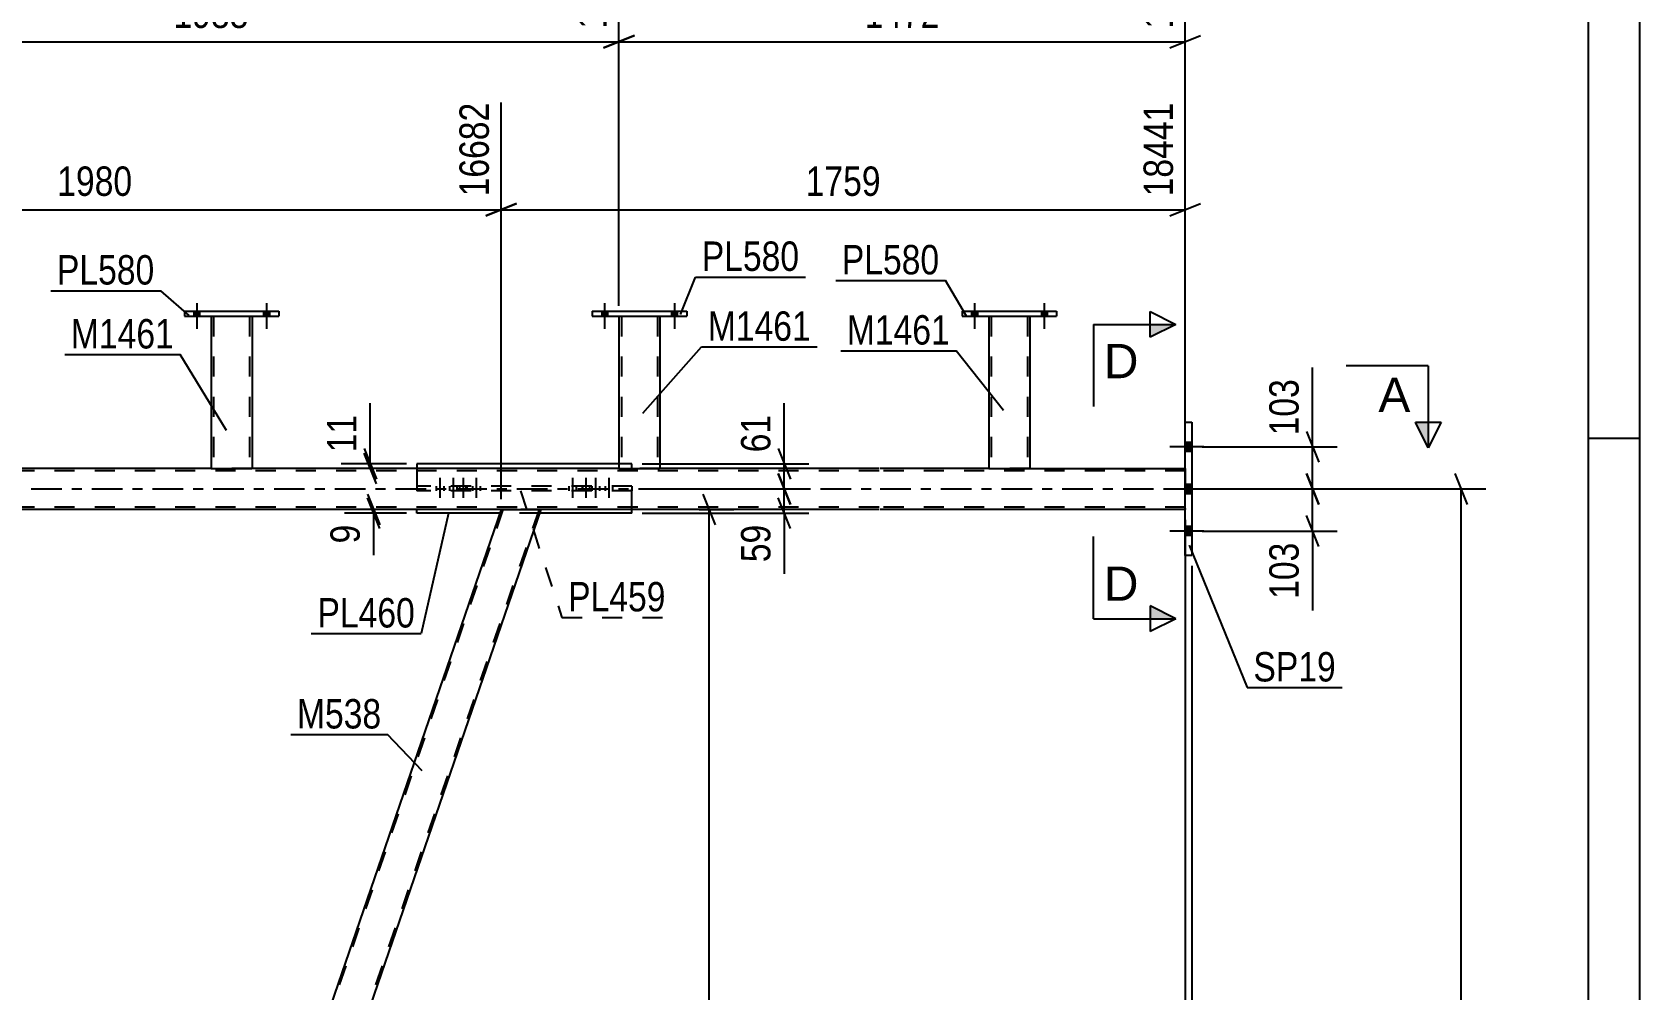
# Model space of a CAD drawing. Header units: millimetres. Extents: x 0 to 841, y 0 to 594.
# Drawn here: x 684.3 to 841, y 393.3 to 486.6 of the extents above; entities that cross this region are included whole.
import ezdxf

# ---------------------------------------------------------------- set-up
doc = ezdxf.new("R2010")
doc.units = ezdxf.units.MM
doc.linetypes.add('DXK_LINE_DOT2', pattern=[3.9198, 1.9599, -1.9599])
doc.linetypes.add('DXK_LINE_DOT3', pattern=[5.9187, 2.979, -0.9799, 0.9799, -0.9799])
doc.styles.add('Arial', font='arial.ttf', dxfattribs={"height": 0.2})
doc.styles.add('Arial Narrow', font='ARIALN.TTF', dxfattribs={"height": 0.2})

# ---------------------------------------------------------------- blocks, each defined once
blk = doc.blocks.new('Unknown-570349097-1114 - 28277')
at = {"color": 5, "linetype": 'Continuous'}
for p, q in [((841, 0), (841, 594)), ((836, 5), (836, 589)), ((841, 447), (836, 447))]:
    blk.add_line(p, q, dxfattribs=at)
blk = doc.blocks.new('Part-570349097-5570 - 5549')
at = {"color": 2, "linetype": 'Continuous'}
for p, q in [((721.81, 444.52), (721.81, 444.08)), ((741.51, 444.52), (721.81, 444.52)), ((721.81, 439.72), (721.81, 440.08)), ((729.91, 439.72), (721.81, 439.72)), ((742.78, 439.72), (733.78, 439.72)), ((742.78, 439.72), (742.78, 440.08))]:
    blk.add_line(p, q, dxfattribs=at)
at = {"color": 7, "linetype": 'DXK_LINE_DOT2'}
for p, q in [((721.81, 444.08), (721.81, 440.08)), ((742.78, 444.52), (741.51, 444.52)), ((742.78, 440.08), (742.78, 444.52)), ((733.78, 439.72), (729.91, 439.72))]:
    blk.add_line(p, q, dxfattribs=at)
blk = doc.blocks.new('Part-570349097-5648 - 5549')
at = {"color": 7, "linetype": 'DXK_LINE_DOT2'}
for p, q in [((766.86, 443.84), (62.76, 443.84)), ((705.76, 444.08), (701.76, 444.08)), ((745.51, 444.08), (741.51, 444.08)), ((796.7, 443.84), (766.96, 443.84)), ((781.56, 444.08), (777.56, 444.08)), ((796.7, 444.08), (796.7, 440.08)), ((766.86, 440.32), (62.76, 440.32)), ((796.7, 440.32), (766.96, 440.32)), ((766.86, 440.08), (560.82, 440.08)), ((733.9, 440.08), (730.03, 440.08)), ((796.7, 440.08), (766.96, 440.08))]:
    blk.add_line(p, q, dxfattribs=at)
at = {"color": 2, "linetype": 'Continuous'}
for p, q in [((701.76, 444.08), (666.01, 444.08)), ((741.51, 444.08), (705.76, 444.08)), ((766.86, 444.08), (745.51, 444.08)), ((777.56, 444.08), (766.96, 444.08)), ((781.56, 444.08), (796.7, 444.08)), ((730.03, 440.08), (650.83, 440.08)), ((766.86, 440.08), (733.9, 440.08)), ((796.7, 440.08), (766.96, 440.08))]:
    blk.add_line(p, q, dxfattribs=at)
at = {"color": 7, "linetype": 'DXK_LINE_DOT3'}
for p, q in [((62.76, 442.08), (766.86, 442.08)), ((766.96, 442.08), (796.7, 442.08))]:
    blk.add_line(p, q, dxfattribs=at)
blk = doc.blocks.new('Part-570349097-5610 - 5549')
at = {"color": 2, "linetype": 'Continuous'}
for p, q in [((699.16, 459.39), (699.16, 458.91)), ((699.16, 459.39), (708.36, 459.39)), ((708.36, 459.39), (708.36, 458.91)), ((699.16, 458.91), (708.36, 458.91))]:
    blk.add_line(p, q, dxfattribs=at)
blk = doc.blocks.new('Part-570349097-5633 - 5549')
at = {"color": 2, "linetype": 'Continuous'}
for p, q in [((796.7, 435.58), (796.7, 448.58)), ((796.7, 448.58), (797.34, 448.58)), ((797.34, 448.58), (797.34, 435.58)), ((797.34, 435.58), (796.7, 435.58))]:
    blk.add_line(p, q, dxfattribs=at)
blk = doc.blocks.new('Part-570349097-5616 - 5549')
at = {"color": 2, "linetype": 'Continuous'}
for p, q in [((774.96, 459.39), (774.96, 458.91)), ((774.96, 459.39), (784.16, 459.39)), ((784.16, 459.39), (784.16, 458.91)), ((774.96, 458.91), (784.16, 458.91))]:
    blk.add_line(p, q, dxfattribs=at)
blk = doc.blocks.new('Part-570349097-5653 - 5549')
at = {"color": 7, "linetype": 'DXK_LINE_DOT2'}
for p, q in [((730.2, 440.08), (688.23, 318.12)), ((733.73, 440.08), (691.76, 318.12)), ((689.18, 321.39), (688.06, 318.12)), ((691.93, 318.12), (688.06, 318.12))]:
    blk.add_line(p, q, dxfattribs=at)
at = {"color": 2, "linetype": 'Continuous'}
for p, q in [((730.03, 440.08), (689.18, 321.39)), ((733.9, 440.08), (691.93, 318.12)), ((730.03, 440.08), (733.56, 440.08)), ((733.56, 440.08), (733.9, 440.08))]:
    blk.add_line(p, q, dxfattribs=at)
blk = doc.blocks.new('Part-570349097-5658 - 5549')
at = {"color": 2, "linetype": 'Continuous'}
for p, q in [((649.29, 440.08), (647.92, 436.07)), ((650.83, 440.08), (649.29, 440.08)), ((689.18, 321.39), (650.83, 440.08)), ((686.04, 318.12), (647.92, 436.07)), ((689.18, 321.39), (688.92, 320.64)), ((688.92, 320.64), (688.06, 318.12))]:
    blk.add_line(p, q, dxfattribs=at)
at = {"color": 7, "linetype": 'DXK_LINE_DOT2'}
for p, q in [((689.05, 321.01), (650.57, 440.08)), ((686.29, 318.12), (648.05, 436.45)), ((689.16, 321.33), (688.92, 320.64)), ((688.06, 318.12), (686.04, 318.12))]:
    blk.add_line(p, q, dxfattribs=at)
blk = doc.blocks.new('Bolt-570349097-6014 - 5549')
at = {"linetype": 'Continuous'}
for points in [[(700.08, 458.91), (700.64, 458.91), (700.64, 459.39), (700.08, 459.39)], [(700.08, 458.91), (700.64, 458.91), (700.64, 459.39), (700.08, 459.39)], [(706.88, 458.91), (707.44, 458.91), (707.44, 459.39), (706.88, 459.39)], [(706.88, 458.91), (707.44, 458.91), (707.44, 459.39), (706.88, 459.39)]]:
    blk.add_hatch(color=1, dxfattribs=at).paths.add_polyline_path(points)
at = {"color": 1, "linetype": 'Continuous'}
for p, q in [((700.08, 459.39), (700.08, 458.91)), ((700.08, 459.39), (700.08, 458.91)), ((700.36, 460.19), (700.36, 457.67)), ((700.36, 460.19), (700.36, 457.67)), ((700.64, 459.39), (700.64, 458.91)), ((700.64, 459.39), (700.64, 458.91)), ((706.88, 459.39), (706.88, 458.91)), ((706.88, 459.39), (706.88, 458.91)), ((707.16, 460.19), (707.16, 457.67)), ((707.16, 460.19), (707.16, 457.67)), ((707.44, 459.39), (707.44, 458.91)), ((707.44, 459.39), (707.44, 458.91))]:
    blk.add_line(p, q, dxfattribs=at)
blk = doc.blocks.new('Part-570349097-5874 - 5549')
at = {"color": 2, "linetype": 'Continuous'}
for p, q in [((741.51, 458.91), (741.51, 444.08)), ((745.51, 458.91), (745.51, 444.08)), ((741.51, 444.08), (745.47, 444.08)), ((745.51, 444.08), (745.47, 444.08))]:
    blk.add_line(p, q, dxfattribs=at)
at = {"color": 7, "linetype": 'DXK_LINE_DOT2'}
for p, q in [((741.51, 458.91), (745.51, 458.91)), ((741.75, 458.91), (741.75, 444.08)), ((745.27, 458.91), (745.27, 444.08)), ((745.25, 444.08), (745.27, 444.08))]:
    blk.add_line(p, q, dxfattribs=at)
blk = doc.blocks.new('Part-570349097-5879 - 5549')
at = {"color": 2, "linetype": 'Continuous'}
for p, q in [((738.91, 459.39), (738.91, 458.91)), ((738.91, 459.39), (748.11, 459.39)), ((748.11, 459.39), (748.11, 458.91)), ((738.91, 458.91), (748.11, 458.91))]:
    blk.add_line(p, q, dxfattribs=at)
blk = doc.blocks.new('Part-570349097-5932 - 5549')
at = {"color": 7, "linetype": 'DXK_LINE_DOT2'}
for p, q in [((742.78, 442.36), (721.81, 442.36)), ((721.81, 442.36), (721.81, 441.88)), ((742.78, 441.88), (721.81, 441.88)), ((726.6, 442.36), (726.6, 441.88)), ((737.99, 441.88), (737.99, 442.36)), ((742.78, 442.36), (742.78, 441.88))]:
    blk.add_line(p, q, dxfattribs=at)
blk = doc.blocks.new('Bolt-570349097-5974 - 5549')
at = {"linetype": 'Continuous'}
for points in [[(796.7, 446.62), (796.7, 445.74), (797.34, 445.74), (797.34, 446.62)], [(796.7, 446.62), (796.7, 445.74), (797.34, 445.74), (797.34, 446.62)], [(796.7, 446.62), (796.7, 445.74), (797.34, 445.74), (797.34, 446.62)], [(796.7, 442.5), (796.7, 441.62), (797.34, 441.62), (797.34, 442.5)], [(796.7, 442.5), (796.7, 441.62), (797.34, 441.62), (797.34, 442.5)], [(796.7, 438.42), (796.7, 437.54), (797.34, 437.54), (797.34, 438.42)], [(796.7, 438.42), (796.7, 437.54), (797.34, 437.54), (797.34, 438.42)], [(796.7, 438.42), (796.7, 437.54), (797.34, 437.54), (797.34, 438.42)]]:
    blk.add_hatch(color=1, dxfattribs=at).paths.add_polyline_path(points)
at = {"color": 1, "linetype": 'Continuous'}
for p, q in [((797.34, 446.62), (796.7, 446.62)), ((797.34, 446.62), (796.7, 446.62)), ((797.34, 446.62), (796.7, 446.62)), ((798.5, 446.18), (795.18, 446.18)), ((798.5, 446.18), (795.18, 446.18)), ((798.5, 446.18), (795.18, 446.18)), ((797.34, 445.74), (796.7, 445.74)), ((797.34, 445.74), (796.7, 445.74)), ((797.34, 445.74), (796.7, 445.74)), ((798.5, 442.06), (795.18, 442.06)), ((798.5, 442.06), (795.18, 442.06)), ((797.34, 442.5), (796.7, 442.5)), ((797.34, 442.5), (796.7, 442.5)), ((797.34, 441.62), (796.7, 441.62)), ((797.34, 441.62), (796.7, 441.62)), ((798.5, 437.98), (795.18, 437.98)), ((798.5, 437.98), (795.18, 437.98)), ((798.5, 437.98), (795.18, 437.98)), ((797.34, 438.42), (796.7, 438.42)), ((797.34, 438.42), (796.7, 438.42)), ((797.34, 438.42), (796.7, 438.42)), ((797.34, 437.54), (796.7, 437.54)), ((797.34, 437.54), (796.7, 437.54)), ((797.34, 437.54), (796.7, 437.54))]:
    blk.add_line(p, q, dxfattribs=at)
blk = doc.blocks.new('Bolt-570349097-6000 - 5549')
at = {"linetype": 'Continuous'}
for points in [[(775.88, 458.91), (776.44, 458.91), (776.44, 459.39), (775.88, 459.39)], [(775.88, 458.91), (776.44, 458.91), (776.44, 459.39), (775.88, 459.39)], [(782.68, 458.91), (783.24, 458.91), (783.24, 459.39), (782.68, 459.39)], [(782.68, 458.91), (783.24, 458.91), (783.24, 459.39), (782.68, 459.39)]]:
    blk.add_hatch(color=1, dxfattribs=at).paths.add_polyline_path(points)
at = {"color": 1, "linetype": 'Continuous'}
for p, q in [((775.88, 459.39), (775.88, 458.91)), ((775.88, 459.39), (775.88, 458.91)), ((776.16, 460.19), (776.16, 457.67)), ((776.16, 460.19), (776.16, 457.67)), ((776.44, 459.39), (776.44, 458.91)), ((776.44, 459.39), (776.44, 458.91)), ((782.68, 459.39), (782.68, 458.91)), ((782.68, 459.39), (782.68, 458.91)), ((782.96, 460.19), (782.96, 457.67)), ((782.96, 460.19), (782.96, 457.67)), ((783.24, 459.39), (783.24, 458.91)), ((783.24, 459.39), (783.24, 458.91))]:
    blk.add_line(p, q, dxfattribs=at)
blk = doc.blocks.new('Bolt-570349097-6001 - 5549')
at = {"linetype": 'Continuous'}
for points in [[(739.83, 458.91), (740.39, 458.91), (740.39, 459.39), (739.83, 459.39)], [(739.83, 458.91), (740.39, 458.91), (740.39, 459.39), (739.83, 459.39)], [(746.63, 458.91), (747.19, 458.91), (747.19, 459.39), (746.63, 459.39)], [(746.63, 458.91), (747.19, 458.91), (747.19, 459.39), (746.63, 459.39)]]:
    blk.add_hatch(color=1, dxfattribs=at).paths.add_polyline_path(points)
at = {"color": 1, "linetype": 'Continuous'}
for p, q in [((739.83, 459.39), (739.83, 458.91)), ((739.83, 459.39), (739.83, 458.91)), ((740.11, 460.19), (740.11, 457.67)), ((740.11, 460.19), (740.11, 457.67)), ((740.39, 459.39), (740.39, 458.91)), ((740.39, 459.39), (740.39, 458.91)), ((746.63, 459.39), (746.63, 458.91)), ((746.63, 459.39), (746.63, 458.91)), ((746.91, 460.19), (746.91, 457.67)), ((746.91, 460.19), (746.91, 457.67)), ((747.19, 459.39), (747.19, 458.91)), ((747.19, 459.39), (747.19, 458.91))]:
    blk.add_line(p, q, dxfattribs=at)
blk = doc.blocks.new('Bolt-570349097-6002 - 5549')
at = {"color": 1, "linetype": 'DXK_LINE_DOT2'}
for p, q in [((736.63, 442.36), (736.63, 441.88)), ((736.99, 443.16), (736.99, 440.16)), ((737.35, 442.36), (737.35, 441.88)), ((737.91, 442.36), (737.91, 441.88)), ((738.27, 443.16), (738.27, 440.16)), ((738.63, 442.36), (738.63, 441.88)), ((738.88, 442.36), (738.88, 441.88)), ((739.24, 443.16), (739.24, 440.16)), ((739.6, 442.36), (739.6, 441.88)), ((740.16, 442.36), (740.16, 441.88)), ((740.52, 443.16), (740.52, 440.16)), ((740.88, 442.36), (740.88, 441.88))]:
    blk.add_line(p, q, dxfattribs=at)
blk = doc.blocks.new('Bolt-570349097-6013 - 5549')
at = {"color": 1, "linetype": 'DXK_LINE_DOT2'}
for p, q in [((723.71, 442.36), (723.71, 441.88)), ((724.07, 443.16), (724.07, 440.16)), ((724.43, 442.36), (724.43, 441.88)), ((724.99, 442.36), (724.99, 441.88)), ((725.35, 443.16), (725.35, 440.16)), ((725.71, 442.36), (725.71, 441.88)), ((725.97, 442.36), (725.97, 441.88)), ((726.33, 443.16), (726.33, 440.16)), ((726.69, 442.36), (726.69, 441.88)), ((727.25, 442.36), (727.25, 441.88)), ((727.61, 443.16), (727.61, 440.16)), ((727.97, 442.36), (727.97, 441.88))]:
    blk.add_line(p, q, dxfattribs=at)
blk = doc.blocks.new('Part-570349097-6079 - 5549')
at = {"color": 2, "linetype": 'Continuous'}
for p, q in [((701.76, 458.91), (701.76, 444.08)), ((705.76, 458.91), (705.76, 444.08)), ((701.76, 444.08), (705.72, 444.08)), ((705.76, 444.08), (705.72, 444.08))]:
    blk.add_line(p, q, dxfattribs=at)
at = {"color": 7, "linetype": 'DXK_LINE_DOT2'}
for p, q in [((701.76, 458.91), (705.76, 458.91)), ((702, 458.91), (702, 444.08)), ((705.52, 458.91), (705.52, 444.08)), ((705.5, 444.08), (705.52, 444.08))]:
    blk.add_line(p, q, dxfattribs=at)
blk = doc.blocks.new('Part-570349097-6084 - 5549')
at = {"color": 2, "linetype": 'Continuous'}
for p, q in [((777.56, 458.91), (777.56, 444.08)), ((781.56, 458.91), (781.56, 444.08)), ((777.56, 444.08), (781.52, 444.08)), ((781.56, 444.08), (781.52, 444.08))]:
    blk.add_line(p, q, dxfattribs=at)
at = {"color": 7, "linetype": 'DXK_LINE_DOT2'}
for p, q in [((777.56, 458.91), (781.56, 458.91)), ((777.8, 458.91), (777.8, 444.08)), ((781.32, 458.91), (781.32, 444.08)), ((781.3, 444.08), (781.32, 444.08))]:
    blk.add_line(p, q, dxfattribs=at)
blk = doc.blocks.new('StraightDimension-570349097-6572 - 5549')
at = {"color": 7, "linetype": 'Continuous'}
for p, q in [((650.83, 441.08), (650.83, 484.23)), ((730.03, 441.08), (730.03, 479.73)), ((652.33, 469.89), (649.33, 468.69)), ((650.83, 469.29), (730.03, 469.29)), ((728.53, 468.69), (731.53, 469.89))]:
    blk.add_line(p, q, dxfattribs=at)
at = {"color": 0, "linetype": 'Continuous'}
blk.add_wipeout([(729.43, 480.33), (725.23, 480.33), (725.23, 469.99), (729.43, 469.99)], dxfattribs=at)
at = {"color": 0}
blk.add_wipeout([(694.68, 470.04), (694.68, 474.24), (686.17, 474.24), (686.17, 470.04)], dxfattribs=at)
at = {"color": 3, "linetype": 'Continuous', "style": 'Arial Narrow'}
blk.add_text('16682', height=2.863, rotation=90.0002, dxfattribs=at).set_placement((728.83, 470.59))
at = {"color": 3, "style": 'Arial Narrow'}
blk.add_text('1980', height=2.863, dxfattribs=at).set_placement((686.77, 470.64))
blk = doc.blocks.new('StraightDimension-570349097-7998 - 5549')
at = {"color": 7, "linetype": 'Continuous'}
for p, q in [((824.2, 440.58), (823, 443.58)), ((797.7, 442.08), (826, 442.08)), ((823.6, 315.49), (823.6, 442.08)), ((823, 316.99), (824.2, 313.99)), ((758.06, 315.49), (826, 315.49))]:
    blk.add_line(p, q, dxfattribs=at)
at = {"color": 0}
blk.add_wipeout([(822.85, 383.04), (818.65, 383.04), (818.65, 374.53), (822.85, 374.53)], dxfattribs=at)
at = {"color": 3, "style": 'Arial Narrow'}
blk.add_text('3165', height=2.863, rotation=90.0002, dxfattribs=at).set_placement((822.25, 375.13))
blk = doc.blocks.new('StraightDimension-570349097-7982 - 5549')
at = {"color": 7, "linetype": 'Continuous'}
for p, q in [((750.91, 438.58), (749.71, 441.58)), ((749.34, 440.08), (752.71, 440.08)), ((750.31, 318.13), (750.31, 440.08)), ((749.71, 319.63), (750.91, 316.63)), ((739.66, 318.13), (752.71, 318.13))]:
    blk.add_line(p, q, dxfattribs=at)
at = {"color": 0}
blk.add_wipeout([(749.56, 383.36), (745.36, 383.36), (745.36, 374.85), (749.56, 374.85)], dxfattribs=at)
at = {"color": 3, "style": 'Arial Narrow'}
blk.add_text('3049', height=2.863, rotation=90.0002, dxfattribs=at).set_placement((748.96, 375.45))
blk = doc.blocks.new('StraightDimension-570349097-8059 - 5549')
at = {"color": 7, "linetype": 'Continuous'}
for p, q in [((808.5, 447.68), (809.7, 444.68)), ((798.34, 446.18), (811.5, 446.18)), ((809.1, 442.08), (809.1, 446.18)), ((809.7, 440.58), (808.5, 443.58)), ((798.34, 442.08), (811.5, 442.08))]:
    blk.add_line(p, q, dxfattribs=at)
at = {"color": 0}
blk.add_wipeout([(808.35, 453.39), (804.15, 453.39), (804.15, 446.7), (808.35, 446.7)], dxfattribs=at)
at = {"color": 7, "linetype": 'Continuous'}
blk.add_line((809.1, 446.18), (809.1, 453.91), dxfattribs=at)
blk.add_line((809.1, 446.18), (809.1, 453.91), dxfattribs=at)
at = {"color": 3, "style": 'Arial Narrow'}
blk.add_text('103', height=2.863, rotation=90.0002, dxfattribs=at).set_placement((807.75, 447.3))
blk = doc.blocks.new('StraightDimension-570349097-6594 - 5549')
at = {"color": 7, "linetype": 'Continuous'}
for p, q in [((730.03, 441.08), (730.03, 479.73)), ((796.7, 445.08), (796.7, 479.73)), ((731.53, 469.89), (728.53, 468.69)), ((730.03, 469.29), (796.7, 469.29)), ((795.2, 468.69), (798.2, 469.89))]:
    blk.add_line(p, q, dxfattribs=at)
at = {"color": 0, "linetype": 'Continuous'}
blk.add_wipeout([(796.1, 480.33), (791.9, 480.33), (791.9, 469.99), (796.1, 469.99)], dxfattribs=at)
at = {"color": 0}
blk.add_wipeout([(767.62, 470.04), (767.62, 474.24), (759.11, 474.24), (759.11, 470.04)], dxfattribs=at)
at = {"color": 3, "linetype": 'Continuous', "style": 'Arial Narrow'}
blk.add_text('18441', height=2.863, rotation=90.0002, dxfattribs=at).set_placement((795.5, 470.59))
at = {"color": 3, "style": 'Arial Narrow'}
blk.add_text('1759', height=2.863, dxfattribs=at).set_placement((759.71, 470.64))
blk = doc.blocks.new('StraightDimension-570349097-22663 - 5549')
at = {"color": 7, "linetype": 'Continuous'}
for p, q in [((757.02, 443.58), (758.22, 440.58)), ((743.78, 442.08), (760.02, 442.08)), ((757.62, 439.72), (757.62, 442.08)), ((758.22, 438.22), (757.02, 441.22)), ((743.78, 439.72), (760.02, 439.72))]:
    blk.add_line(p, q, dxfattribs=at)
at = {"color": 0}
blk.add_wipeout([(756.87, 439.2), (752.67, 439.2), (752.67, 434.34), (756.87, 434.34)], dxfattribs=at)
at = {"color": 7, "linetype": 'Continuous'}
blk.add_line((757.62, 439.72), (757.62, 433.82), dxfattribs=at)
blk.add_line((757.62, 439.72), (757.62, 433.82), dxfattribs=at)
at = {"color": 3, "style": 'Arial Narrow'}
blk.add_text('59', height=2.863, rotation=90.0002, dxfattribs=at).set_placement((756.27, 434.94))
blk = doc.blocks.new('StraightDimension-570349097-20699 - 5549')
at = {"color": 7, "linetype": 'Continuous'}
for p, q in [((796.7, 439.08), (796.7, 373.74)), ((757.06, 319.13), (757.06, 378.99)), ((758.56, 376.74), (755.56, 375.54)), ((757.06, 376.14), (796.7, 376.14)), ((795.2, 375.54), (798.2, 376.74))]:
    blk.add_line(p, q, dxfattribs=at)
at = {"color": 0}
blk.add_wipeout([(781.14, 376.89), (781.14, 381.09), (772.62, 381.09), (772.62, 376.89)], dxfattribs=at)
at = {"color": 3, "style": 'Arial Narrow'}
blk.add_text('1084', height=2.863, dxfattribs=at).set_placement((773.22, 377.49))
blk = doc.blocks.new('StraightDimension-570349097-7775 - 5549')
at = {"color": 7, "linetype": 'Continuous'}
blk.add_line((797.34, 434.58), (797.34, 283.45), dxfattribs=at)
blk = doc.blocks.new('StraightDimension-570349097-8051 - 5549')
at = {"color": 7, "linetype": 'Continuous'}
for p, q in [((808.5, 443.58), (809.7, 440.58)), ((798.34, 442.08), (811.5, 442.08)), ((809.1, 437.98), (809.1, 442.08)), ((809.7, 436.48), (808.5, 439.48)), ((798.34, 437.98), (811.5, 437.98))]:
    blk.add_line(p, q, dxfattribs=at)
at = {"color": 0}
blk.add_wipeout([(808.35, 437.45), (804.15, 437.45), (804.15, 430.77), (808.35, 430.77)], dxfattribs=at)
at = {"color": 7, "linetype": 'Continuous'}
blk.add_line((809.1, 437.98), (809.1, 430.24), dxfattribs=at)
blk.add_line((809.1, 437.98), (809.1, 430.24), dxfattribs=at)
at = {"color": 3, "style": 'Arial Narrow'}
blk.add_text('103', height=2.863, rotation=90.0002, dxfattribs=at).set_placement((807.75, 431.37))
blk = doc.blocks.new('StraightDimension-570349097-21203 - 5549')
at = {"color": 7, "linetype": 'Continuous'}
for p, q in [((741.51, 459.91), (741.51, 496.09)), ((796.7, 445.08), (796.7, 496.09)), ((743.01, 486.25), (740.01, 485.05)), ((795.2, 485.05), (798.2, 486.25)), ((741.51, 485.65), (796.7, 485.65))]:
    blk.add_line(p, q, dxfattribs=at)
at = {"color": 0, "linetype": 'Continuous'}
blk.add_wipeout([(796.1, 496.69), (791.9, 496.69), (791.9, 486.35), (796.1, 486.35)], dxfattribs=at)
at = {"color": 0}
blk.add_wipeout([(773.36, 486.4), (773.36, 490.6), (764.85, 490.6), (764.85, 486.4)], dxfattribs=at)
at = {"color": 3, "linetype": 'Continuous', "style": 'Arial Narrow'}
blk.add_text('18441', height=2.863, rotation=90.0002, dxfattribs=at).set_placement((795.5, 486.95))
at = {"color": 3, "style": 'Arial Narrow'}
blk.add_text('1472', height=2.863, dxfattribs=at).set_placement((765.45, 487))
blk = doc.blocks.new('StraightDimension-570349097-21204 - 5549')
at = {"color": 7, "linetype": 'Continuous'}
for p, q in [((662.01, 459.91), (662.01, 496.09)), ((741.51, 459.91), (741.51, 496.09)), ((663.51, 486.25), (660.51, 485.05)), ((740.01, 485.05), (743.01, 486.25)), ((662.01, 485.65), (741.51, 485.65))]:
    blk.add_line(p, q, dxfattribs=at)
at = {"color": 0, "linetype": 'Continuous'}
blk.add_wipeout([(740.91, 496.69), (736.71, 496.69), (736.71, 486.35), (740.91, 486.35)], dxfattribs=at)
at = {"color": 0}
blk.add_wipeout([(706.01, 486.4), (706.01, 490.6), (697.5, 490.6), (697.5, 486.4)], dxfattribs=at)
at = {"color": 3, "linetype": 'Continuous', "style": 'Arial Narrow'}
blk.add_text('16969', height=2.863, rotation=90.0002, dxfattribs=at).set_placement((740.31, 486.95))
at = {"color": 3, "style": 'Arial Narrow'}
blk.add_text('1988', height=2.863, dxfattribs=at).set_placement((698.1, 487))
blk = doc.blocks.new('StraightDimension-570349097-22604 - 5549')
at = {"color": 7, "linetype": 'Continuous'}
for p, q in [((717, 441.58), (718.2, 438.58)), ((718.2, 438.22), (717, 441.22)), ((720.81, 440.08), (714.75, 440.08)), ((720.81, 439.72), (714.75, 439.72)), ((717.6, 439.72), (717.6, 440.08))]:
    blk.add_line(p, q, dxfattribs=at)
at = {"color": 0}
blk.add_wipeout([(716.85, 439.2), (712.65, 439.2), (712.65, 436.17), (716.85, 436.17)], dxfattribs=at)
at = {"color": 7, "linetype": 'Continuous'}
blk.add_line((717.6, 439.72), (717.6, 435.64), dxfattribs=at)
blk.add_line((717.6, 439.72), (717.6, 435.64), dxfattribs=at)
at = {"color": 3, "style": 'Arial Narrow'}
blk.add_text('9', height=2.86, rotation=90.0002, dxfattribs=at).set_placement((716.25, 436.77))
blk = doc.blocks.new('StraightDimension-570349097-22606 - 5549')
at = {"color": 7, "linetype": 'Continuous'}
for p, q in [((716.68, 446.02), (717.88, 443.02)), ((717.88, 442.58), (716.68, 445.58)), ((720.81, 444.52), (714.43, 444.52)), ((720.81, 444.08), (714.43, 444.08)), ((717.28, 444.08), (717.28, 444.52))]:
    blk.add_line(p, q, dxfattribs=at)
at = {"color": 0}
blk.add_wipeout([(716.53, 449.9), (712.33, 449.9), (712.33, 445.05), (716.53, 445.05)], dxfattribs=at)
at = {"color": 7, "linetype": 'Continuous'}
blk.add_line((717.28, 444.52), (717.28, 450.43), dxfattribs=at)
blk.add_line((717.28, 444.52), (717.28, 450.43), dxfattribs=at)
at = {"color": 3, "style": 'Arial Narrow'}
blk.add_text('11', height=2.863, rotation=90.0002, dxfattribs=at).set_placement((715.93, 445.65))
blk = doc.blocks.new('StraightDimension-570349097-22662 - 5549')
at = {"color": 7, "linetype": 'Continuous'}
for p, q in [((757.02, 446.02), (758.22, 443.02)), ((743.78, 444.52), (760.02, 444.52)), ((758.22, 440.58), (757.02, 443.58)), ((757.62, 442.08), (757.62, 444.52)), ((743.78, 442.08), (760.02, 442.08))]:
    blk.add_line(p, q, dxfattribs=at)
at = {"color": 0}
blk.add_wipeout([(756.87, 449.9), (752.67, 449.9), (752.67, 445.05), (756.87, 445.05)], dxfattribs=at)
at = {"color": 7, "linetype": 'Continuous'}
blk.add_line((757.62, 444.52), (757.62, 450.43), dxfattribs=at)
blk.add_line((757.62, 444.52), (757.62, 450.43), dxfattribs=at)
at = {"color": 3, "style": 'Arial Narrow'}
blk.add_text('61', height=2.863, rotation=90.0002, dxfattribs=at).set_placement((756.27, 445.65))
blk = doc.blocks.new('Mark-570349097-5629 - 5549')
at = {"color": 0}
blk.add_wipeout([(811.38, 423.32), (811.38, 426.32), (803.34, 426.32), (803.34, 423.32)], dxfattribs=at)
blk.add_wipeout([(811.38, 423.32), (811.38, 426.32), (803.34, 426.32), (803.34, 423.32)], dxfattribs=at)
at = {"color": 30, "linetype": 'Continuous'}
for p, q in [((797.09, 436.6), (802.74, 422.72)), ((802.74, 422.72), (811.98, 422.72))]:
    blk.add_line(p, q, dxfattribs=at)
at = {"color": 3, "style": 'Arial Narrow'}
blk.add_text('SP19', height=2.863, dxfattribs=at).set_placement((803.34, 423.32))
blk = doc.blocks.new('Mark-570349097-5566 - 5549')
at = {"color": 0}
blk.add_wipeout([(721.63, 428.58), (721.63, 431.58), (712.13, 431.58), (712.13, 428.58)], dxfattribs=at)
blk.add_wipeout([(721.63, 428.58), (721.63, 431.58), (712.13, 431.58), (712.13, 428.58)], dxfattribs=at)
at = {"color": 30, "linetype": 'Continuous'}
for p in [(724.89, 439.72), (711.53, 427.98)]:
    blk.add_line(p, (722.23, 427.98), dxfattribs=at)
at = {"color": 3, "style": 'Arial Narrow'}
blk.add_text('PL460', height=2.863, dxfattribs=at).set_placement((712.13, 428.58))
blk = doc.blocks.new('Mark-570349097-5606 - 5549')
at = {"color": 0}
blk.add_wipeout([(696.25, 462), (696.25, 465), (686.74, 465), (686.74, 462)], dxfattribs=at)
blk.add_wipeout([(696.25, 462), (696.25, 465), (686.74, 465), (686.74, 462)], dxfattribs=at)
at = {"color": 30, "linetype": 'Continuous'}
for p in [(686.14, 461.4), (699.64, 458.98)]:
    blk.add_line(p, (696.85, 461.4), dxfattribs=at)
at = {"color": 3, "style": 'Arial Narrow'}
blk.add_text('PL580', height=2.863, dxfattribs=at).set_placement((686.74, 462))
blk = doc.blocks.new('Mark-570349097-5612 - 5549')
at = {"color": 0}
blk.add_wipeout([(772.73, 462.99), (772.73, 465.99), (763.23, 465.99), (763.23, 462.99)], dxfattribs=at)
blk.add_wipeout([(772.73, 462.99), (772.73, 465.99), (763.23, 465.99), (763.23, 462.99)], dxfattribs=at)
at = {"color": 30, "linetype": 'Continuous'}
for p in [(762.63, 462.39), (775.39, 458.91)]:
    blk.add_line(p, (773.33, 462.39), dxfattribs=at)
at = {"color": 3, "style": 'Arial Narrow'}
blk.add_text('PL580', height=2.863, dxfattribs=at).set_placement((763.23, 462.99))
blk = doc.blocks.new('Mark-570349097-5649 - 5549')
at = {"color": 0}
blk.add_wipeout([(718.36, 418.74), (718.36, 421.74), (710.13, 421.74), (710.13, 418.74)], dxfattribs=at)
blk.add_wipeout([(718.36, 418.74), (718.36, 421.74), (710.13, 421.74), (710.13, 418.74)], dxfattribs=at)
at = {"color": 30, "linetype": 'Continuous'}
for p in [(709.53, 418.14), (722.32, 414.61)]:
    blk.add_line(p, (718.96, 418.14), dxfattribs=at)
at = {"color": 3, "style": 'Arial Narrow'}
blk.add_text('M538', height=2.863, dxfattribs=at).set_placement((710.13, 418.74))
blk = doc.blocks.new('Mark-570349097-5928 - 5549')
at = {"color": 0}
blk.add_wipeout([(746.06, 430.15), (746.06, 433.15), (736.56, 433.15), (736.56, 430.15)], dxfattribs=at)
blk.add_wipeout([(746.06, 430.15), (746.06, 433.15), (736.56, 433.15), (736.56, 430.15)], dxfattribs=at)
at = {"color": 30, "linetype": 'DXK_LINE_DOT2'}
for p, q in [((731.92, 441.88), (735.96, 429.55)), ((735.96, 429.55), (746.66, 429.55))]:
    blk.add_line(p, q, dxfattribs=at)
at = {"color": 3, "style": 'Arial Narrow'}
blk.add_text('PL459', height=2.863, dxfattribs=at).set_placement((736.56, 430.15))
blk = doc.blocks.new('Mark-570349097-5870 - 5549')
at = {"color": 0}
blk.add_wipeout([(760.22, 456.52), (760.22, 459.52), (750.17, 459.52), (750.17, 456.52)], dxfattribs=at)
blk.add_wipeout([(760.22, 456.52), (760.22, 459.52), (750.17, 459.52), (750.17, 456.52)], dxfattribs=at)
at = {"color": 30, "linetype": 'Continuous'}
for p, q in [((743.83, 449.48), (749.57, 455.92)), ((749.57, 455.92), (760.82, 455.92))]:
    blk.add_line(p, q, dxfattribs=at)
at = {"color": 3, "style": 'Arial Narrow'}
blk.add_text('M1461', height=2.863, dxfattribs=at).set_placement((750.17, 456.52))
blk = doc.blocks.new('Mark-570349097-5875 - 5549')
at = {"color": 0}
blk.add_wipeout([(759.08, 463.33), (759.08, 466.33), (749.58, 466.33), (749.58, 463.33)], dxfattribs=at)
blk.add_wipeout([(759.08, 463.33), (759.08, 466.33), (749.58, 466.33), (749.58, 463.33)], dxfattribs=at)
at = {"color": 30, "linetype": 'Continuous'}
for p, q in [((747.5, 459.09), (748.98, 462.73)), ((748.98, 462.73), (759.68, 462.73))]:
    blk.add_line(p, q, dxfattribs=at)
at = {"color": 3, "style": 'Arial Narrow'}
blk.add_text('PL580', height=2.863, dxfattribs=at).set_placement((749.58, 463.33))
blk = doc.blocks.new('SectionMark-570349097-8069 - 5549')
at = {"linetype": 'Continuous'}
for points in [[(793.27, 456.87), (793.27, 458.12), (795.77, 458.12)], [(793.27, 429.43), (793.27, 430.68), (795.77, 429.43)]]:
    blk.add_hatch(color=6, dxfattribs=at).paths.add_polyline_path(points)
at = {"color": 6, "linetype": 'Continuous'}
for p, q in [((793.27, 456.87), (793.27, 459.37)), ((793.27, 459.37), (795.77, 458.12)), ((787.77, 458.12), (787.77, 450.12)), ((787.77, 458.12), (795.77, 458.12)), ((795.77, 458.12), (793.27, 456.87)), ((787.77, 429.43), (787.77, 437.43)), ((787.77, 429.43), (795.77, 429.43)), ((795.77, 429.43), (793.27, 430.68)), ((793.27, 430.68), (793.27, 428.18)), ((795.77, 429.43), (793.27, 428.18))]:
    blk.add_line(p, q, dxfattribs=at)
at = {"color": 0, "linetype": 'Continuous'}
for points in [[(792.14, 452.87), (792.14, 456.37), (788.77, 456.37), (788.77, 452.87)], [(792.14, 431.18), (792.14, 434.68), (788.77, 434.68), (788.77, 431.18)]]:
    blk.add_wipeout(points, dxfattribs=at)
at = {"color": 3, "linetype": 'Continuous', "style": 'Arial'}
for p in [(788.77, 452.87), (788.77, 431.18)]:
    blk.add_text('D', height=3.34, dxfattribs=at).set_placement(p)
blk = doc.blocks.new('Mark-570349097-6075 - 5549')
at = {"color": 0}
blk.add_wipeout([(698.15, 455.77), (698.15, 458.77), (688.1, 458.77), (688.1, 455.77)], dxfattribs=at)
blk.add_wipeout([(698.15, 455.77), (698.15, 458.77), (688.1, 458.77), (688.1, 455.77)], dxfattribs=at)
at = {"color": 30, "linetype": 'Continuous'}
for p in [(687.5, 455.17), (703.26, 447.79)]:
    blk.add_line(p, (698.75, 455.17), dxfattribs=at)
at = {"color": 3, "style": 'Arial Narrow'}
blk.add_text('M1461', height=2.863, dxfattribs=at).set_placement((688.1, 455.77))
blk = doc.blocks.new('Mark-570349097-6080 - 5549')
at = {"color": 0}
blk.add_wipeout([(773.77, 456.15), (773.77, 459.15), (763.72, 459.15), (763.72, 456.15)], dxfattribs=at)
blk.add_wipeout([(773.77, 456.15), (773.77, 459.15), (763.72, 459.15), (763.72, 456.15)], dxfattribs=at)
at = {"color": 30, "linetype": 'Continuous'}
for p in [(763.12, 455.55), (778.99, 449.72)]:
    blk.add_line(p, (774.37, 455.55), dxfattribs=at)
at = {"color": 3, "style": 'Arial Narrow'}
blk.add_text('M1461', height=2.863, dxfattribs=at).set_placement((763.72, 456.15))
blk = doc.blocks.new('SectionMark-570349097-8077 - 5549')
at = {"linetype": 'Continuous'}
blk.add_hatch(color=6, dxfattribs=at).paths.add_polyline_path([(819.13, 448.58), (820.38, 448.58), (820.38, 446.08)])
at = {"color": 6, "linetype": 'Continuous'}
for p, q in [((820.38, 454.08), (812.38, 454.08)), ((820.38, 454.08), (820.38, 446.08)), ((819.13, 448.58), (821.63, 448.58)), ((820.38, 446.08), (819.13, 448.58)), ((821.63, 448.58), (820.38, 446.08))]:
    blk.add_line(p, q, dxfattribs=at)
at = {"color": 0, "linetype": 'Continuous'}
blk.add_wipeout([(818.63, 449.58), (818.63, 453.08), (815.52, 453.08), (815.52, 449.58)], dxfattribs=at)
at = {"color": 3, "linetype": 'Continuous', "style": 'Arial'}
blk.add_text('A', height=3.34, dxfattribs=at).set_placement((815.52, 449.58))

msp = doc.modelspace()

# ---------------------------------------------------------------- block references
for name in ['Unknown-570349097-1114 - 28277', 'Part-570349097-5610 - 5549', 'Bolt-570349097-6014 - 5549', 'Part-570349097-5879 - 5549', 'Bolt-570349097-6001 - 5549', 'Part-570349097-5616 - 5549', 'Bolt-570349097-6000 - 5549', 'Part-570349097-6079 - 5549', 'Part-570349097-5874 - 5549', 'Part-570349097-6084 - 5549', 'Part-570349097-5633 - 5549', 'Bolt-570349097-5974 - 5549', 'Part-570349097-5648 - 5549', 'Part-570349097-5570 - 5549', 'Part-570349097-5932 - 5549', 'Bolt-570349097-6013 - 5549', 'Bolt-570349097-6002 - 5549', 'Part-570349097-5658 - 5549', 'Part-570349097-5653 - 5549']:
    msp.add_blockref(name, (0, 0))

# ---------------------------------------------------------------- next in the draw order: block references
for name in ['StraightDimension-570349097-6572 - 5549', 'StraightDimension-570349097-7998 - 5549', 'StraightDimension-570349097-7982 - 5549']:
    msp.add_blockref(name, (0, 0))

# ---------------------------------------------------------------- next in the draw order: block references
for name in ['StraightDimension-570349097-8059 - 5549', 'StraightDimension-570349097-22606 - 5549', 'StraightDimension-570349097-22604 - 5549']:
    msp.add_blockref(name, (0, 0))

# ---------------------------------------------------------------- next in the draw order: block references
msp.add_blockref('StraightDimension-570349097-6594 - 5549', (0, 0))

# ---------------------------------------------------------------- next in the draw order: block references
for name in ['StraightDimension-570349097-21203 - 5549', 'StraightDimension-570349097-22663 - 5549']:
    msp.add_blockref(name, (0, 0))

# ---------------------------------------------------------------- next in the draw order: block references
for name in ['StraightDimension-570349097-21204 - 5549', 'Mark-570349097-5612 - 5549', 'StraightDimension-570349097-22662 - 5549', 'StraightDimension-570349097-20699 - 5549']:
    msp.add_blockref(name, (0, 0))

# ---------------------------------------------------------------- next in the draw order: block references
for name in ['Mark-570349097-5606 - 5549', 'Mark-570349097-5870 - 5549', 'Mark-570349097-6080 - 5549', 'StraightDimension-570349097-7775 - 5549']:
    msp.add_blockref(name, (0, 0))

# ---------------------------------------------------------------- next in the draw order: block references
for name in ['Mark-570349097-5875 - 5549', 'SectionMark-570349097-8069 - 5549', 'Mark-570349097-6075 - 5549', 'StraightDimension-570349097-8051 - 5549', 'Mark-570349097-5928 - 5549', 'Mark-570349097-5566 - 5549', 'Mark-570349097-5649 - 5549']:
    msp.add_blockref(name, (0, 0))

# ---------------------------------------------------------------- next in the draw order: block references
for name in ['SectionMark-570349097-8077 - 5549', 'Mark-570349097-5629 - 5549']:
    msp.add_blockref(name, (0, 0))

doc.saveas('drawing.dxf')
